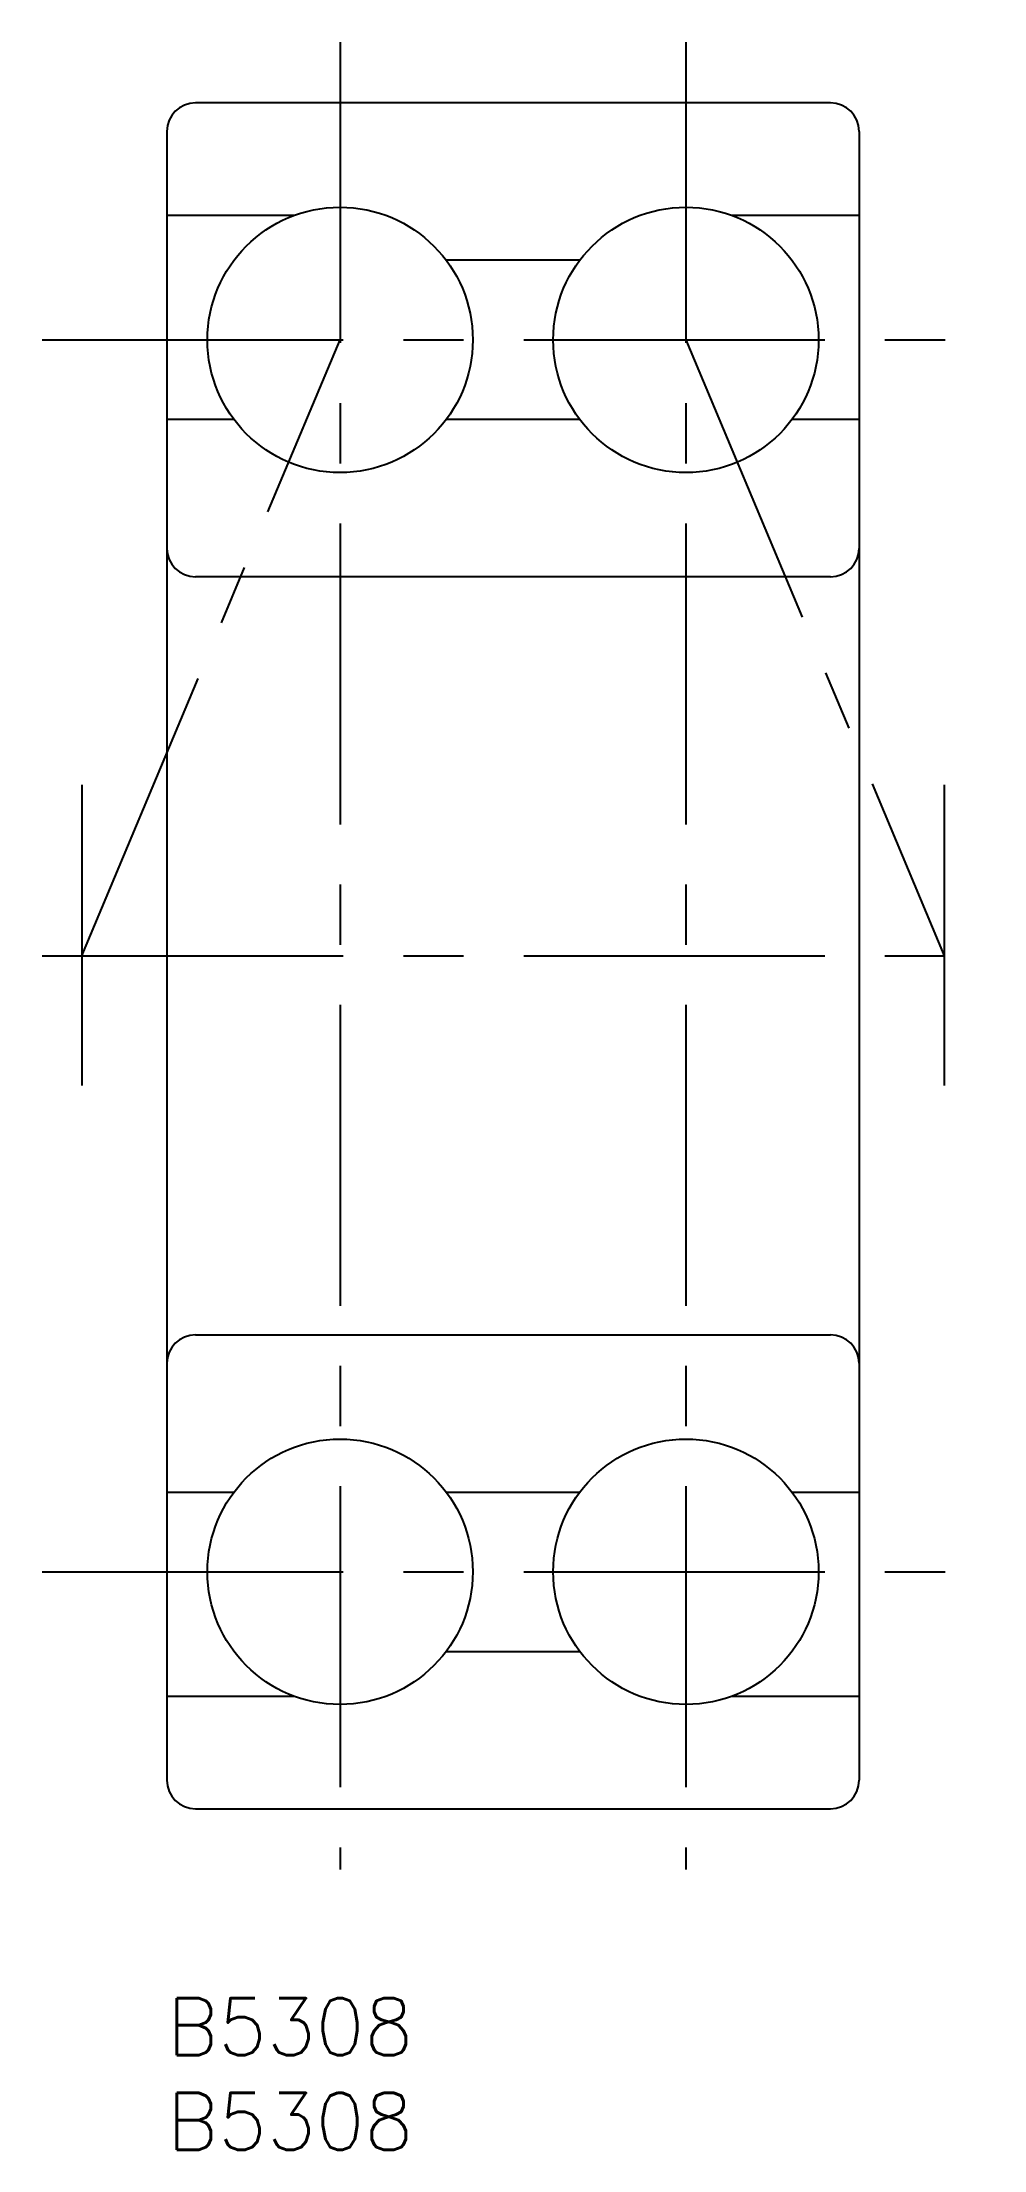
# Model space of a CAD drawing. Extents: x -7 to 43, y -8 to 103.
import ezdxf

# ---------------------------------------------------------------- set-up
doc = ezdxf.new("R2010")
doc.units = 0
doc.header["$LTSCALE"] = 0.5
doc.linetypes.add('CENTER', pattern=[50.8, 31.75, -6.35, 6.35, -6.35])
for name, color, linetype in [('MSM_CENTER', 1, 'CENTER'), ('MSM_CONTINUOUS', 7, 'CONTINUOUS'), ('MSM_PART_NUMBER', 7, 'CONTINUOUS')]:
    doc.layers.add(name, color=color, linetype=linetype)
doc.styles.get("Standard").update_dxf_attribs({"font": 'txt.shx', "height": 3, "bigfont": 'bigfont.shx'})

msp = doc.modelspace()

# ---------------------------------------------------------------- linework, layer by layer
at = {"layer": 'MSM_CENTER'}
for p, q in [((9.13, 103.21), (9.13, 6.79)), ((27.37, 103.21), (27.37, 6.79)), ((-6.58, 87.5), (43.08, 87.5)), ((-4.5, 55), (9.13, 87.5)), ((27.37, 87.5), (41, 55)), ((-4.5, 64.03), (-4.5, 45.97)), ((41, 64.03), (41, 45.97)), ((-6.58, 55), (43.08, 55)), ((-6.58, 22.5), (43.08, 22.5))]:
    msp.add_line(p, q, dxfattribs=at)
at = {"layer": 'MSM_CONTINUOUS'}
for p, q in [((35, 100), (1.5, 100)), ((0, 98.5), (0, 11.5)), ((36.5, 98.5), (36.5, 11.5)), ((6.71, 94.07), (0, 94.07)), ((36.5, 94.07), (29.79, 94.07)), ((21.78, 91.7), (14.72, 91.7)), ((3.53, 83.3), (0, 83.3)), ((21.78, 83.3), (14.72, 83.3)), ((36.5, 83.3), (32.98, 83.3)), ((35, 75), (1.5, 75)), ((1.5, 35), (35, 35)), ((0, 26.7), (3.53, 26.7)), ((14.72, 26.7), (21.78, 26.7)), ((32.98, 26.7), (36.5, 26.7)), ((14.72, 18.3), (21.78, 18.3)), ((0, 15.93), (6.71, 15.93)), ((29.79, 15.93), (36.5, 15.93)), ((1.5, 10), (35, 10))]:
    msp.add_line(p, q, dxfattribs=at)
for centre in [(9.13, 87.5), (27.37, 87.5), (9.13, 22.5), (27.37, 22.5)]:
    msp.add_circle(centre, 7, dxfattribs=at)
for centre, start, end in [((1.5, 98.5), 90, 180), ((35, 98.5), 0, 90), ((1.5, 76.5), 180, 270), ((35, 76.5), 270, 0), ((1.5, 33.5), 90, 180), ((35, 33.5), 360, 90), ((1.5, 11.5), 180, 270), ((35, 11.5), 270, 0)]:
    msp.add_arc(centre, 1.5, start, end, dxfattribs=at)

# ---------------------------------------------------------------- texts
at = {"layer": 'MSM_PART_NUMBER'}
for p in [(0, -3), (0, -8)]:
    msp.add_text('B5308', height=3, dxfattribs=at).set_placement(p)

doc.saveas('drawing.dxf')
